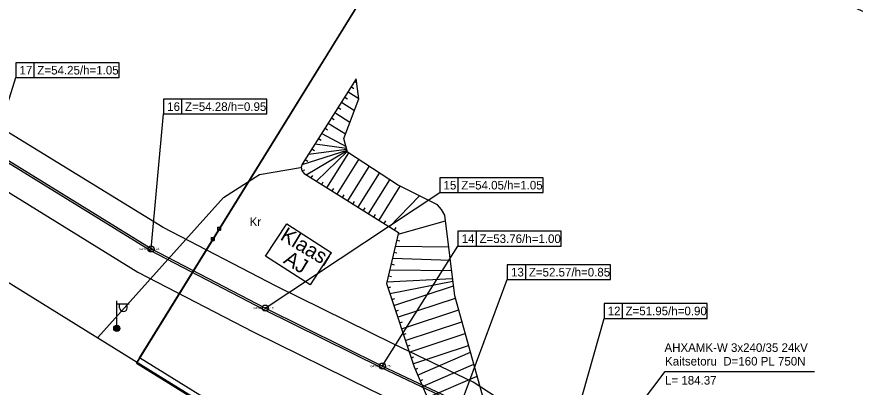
# Model space of a CAD drawing. Extents: x 641649 to 642337, y 6457370 to 6457727.
# Drawn here: x 641767.7 to 641835.9, y 6457617.7 to 6457647.9 of the extents above; entities that cross this region are included whole.
import ezdxf

# ---------------------------------------------------------------- set-up
doc = ezdxf.new("R2010")
doc.units = 0
for name, color, linetype in [('ABIJOONIS', 7, 'Continuous'), ('AED', 7, 'Continuous'), ('HOONE', 7, 'Continuous'), ('KOORDPUNKT', 7, 'Continuous'), ('KPKAABEL', 7, 'Continuous'), ('MOOTKORG-EH2000', 7, 'Continuous'), ('MOOTMPUNKT', 7, 'Continuous'), ('MOOTNR', 7, 'Continuous'), ('MOOTPIIR', 7, 'Continuous'), ('MPKAABEL', 7, 'Continuous'), ('PIIR', 7, 'Continuous'), ('POST', 7, 'Continuous'), ('RELJEEF', 7, 'Continuous'), ('TEE', 7, 'Continuous')]:
    doc.layers.add(name, color=color, linetype=linetype)

msp = doc.modelspace()

# ---------------------------------------------------------------- linework, layer by layer
at = {"layer": 'ABIJOONIS'}
for p, q in [((641769.131, 6457642.944), (641769.131, 6457644.144)), ((641781.138, 6457639.98), (641781.138, 6457641.18)), ((641803.608, 6457633.586), (641803.608, 6457634.786)), ((641805.082, 6457629.232), (641805.082, 6457630.432)), ((641809.093, 6457626.506), (641809.093, 6457627.706)), ((641816.954, 6457623.348), (641816.954, 6457624.548))]:
    msp.add_line(p, q, dxfattribs=at)
for points in [[(641765.723, 6457636.944), (641767.631, 6457642.944), (641776.031, 6457642.944), (641776.031, 6457644.144), (641767.631, 6457644.144), (641767.631, 6457642.944)], [(641778.624, 6457628.998), (641779.638, 6457639.98), (641788.038, 6457639.98), (641788.038, 6457641.18), (641779.638, 6457641.18), (641779.638, 6457639.98)], [(641787.903, 6457624.184), (641802.108, 6457633.586), (641810.508, 6457633.586), (641810.508, 6457634.786), (641802.108, 6457634.786), (641802.108, 6457633.586)], [(641797.424, 6457619.463), (641803.582, 6457629.232), (641811.982, 6457629.232), (641811.982, 6457630.432), (641803.582, 6457630.432), (641803.582, 6457629.232)], [(641803.847, 6457616.412), (641807.593, 6457626.506), (641815.993, 6457626.506), (641815.993, 6457627.706), (641807.593, 6457627.706), (641807.593, 6457626.506)], [(641812.001, 6457611.083), (641815.454, 6457623.348), (641823.854, 6457623.348), (641823.854, 6457624.548), (641815.454, 6457624.548), (641815.454, 6457623.348)], [(641813.657, 6457610.033), (641820.417, 6457619.009), (641832.561, 6457619.009)]]:
    msp.add_lwpolyline(points, dxfattribs=at)
at = {"layer": 'AED'}
for p, q in [((641784.034, 6457630.769), (641784.034, 6457630.519)), ((641784.034, 6457630.769), (641784.284, 6457630.769)), ((641784.034, 6457630.519), (641784.284, 6457630.519)), ((641784.284, 6457630.769), (641784.284, 6457630.519)), ((641783.51, 6457629.938), (641783.51, 6457629.688)), ((641783.51, 6457629.938), (641783.76, 6457629.938)), ((641783.76, 6457629.938), (641783.76, 6457629.688)), ((641783.51, 6457629.688), (641783.76, 6457629.688))]:
    msp.add_line(p, q, dxfattribs=at)
msp.add_lwpolyline([(641811.98, 6457599.007), (641791.617, 6457611.508), (641777.681, 6457620.122), (641792.578, 6457644.21)], dxfattribs=at)
at = {"layer": 'HOONE'}
msp.add_lwpolyline([(641791.56, 6457626.075), (641787.939, 6457628.399), (641789.653, 6457631.04), (641793.275, 6457628.715), (641791.56, 6457626.075)], dxfattribs=at)
at = {"layer": 'KOORDPUNKT'}
for centre, radius in [((641778.624, 6457628.998), 0.25), ((641778.624, 6457628.998), 0.025), ((641778.624, 6457628.998), 0.0221), ((641778.624, 6457628.998), 0.0191), ((641778.624, 6457628.998), 0.0161), ((641778.624, 6457628.998), 0.0132), ((641778.624, 6457628.998), 0.0102), ((641778.624, 6457628.998), 0.00726), ((641778.624, 6457628.998), 0.0043), ((641787.903, 6457624.184), 0.25), ((641787.903, 6457624.184), 0.025), ((641787.903, 6457624.184), 0.0221), ((641787.903, 6457624.184), 0.0191), ((641787.903, 6457624.184), 0.0161), ((641787.903, 6457624.184), 0.0132), ((641787.903, 6457624.184), 0.0102), ((641787.903, 6457624.184), 0.00726), ((641787.903, 6457624.184), 0.0043), ((641797.424, 6457619.463), 0.25), ((641797.424, 6457619.463), 0.025), ((641797.424, 6457619.463), 0.0221), ((641797.424, 6457619.463), 0.0191), ((641797.424, 6457619.463), 0.0161), ((641797.424, 6457619.463), 0.0132), ((641797.424, 6457619.463), 0.0102), ((641797.424, 6457619.463), 0.00726), ((641797.424, 6457619.463), 0.0043)]:
    msp.add_circle(centre, radius, dxfattribs=at)
at = {"layer": 'KPKAABEL'}
for points in [[(641873.359, 6457574.881), (641869.948, 6457577.209), (641864.506, 6457579.975), (641859.484, 6457581.602), (641853.131, 6457584.41), (641843.298, 6457590.568), (641830.704, 6457599.022), (641822.844, 6457604.025), (641811.916, 6457610.951), (641803.77, 6457616.274), (641797.356, 6457619.322), (641787.832, 6457624.044), (641778.546, 6457628.861), (641765.64, 6457636.81)], [(641877.592, 6457576.392), (641876.644, 6457574.601), (641875.903, 6457574.08), (641874.965, 6457573.974), (641870.028, 6457577.345), (641864.566, 6457580.121), (641859.54, 6457581.749), (641853.204, 6457584.549), (641843.384, 6457590.7), (641830.789, 6457599.154), (641822.928, 6457604.157), (641812.001, 6457611.083), (641803.847, 6457616.412), (641797.424, 6457619.463), (641787.903, 6457624.184), (641778.624, 6457628.998), (641765.723, 6457636.944)]]:
    msp.add_lwpolyline(points, dxfattribs=at)
at = {"layer": 'MOOTMPUNKT'}
for centre in [(641778.624, 6457628.998), (641787.903, 6457624.184), (641797.424, 6457619.463)]:
    msp.add_circle(centre, 0.025, dxfattribs=at)
at = {"layer": 'MOOTPIIR'}
for points in [[(641844.472, 6457592.378), (641831.884, 6457600.828), (641824, 6457605.845), (641813.083, 6457612.765), (641804.828, 6457618.16), (641798.298, 6457621.262), (641788.808, 6457625.968), (641779.61, 6457630.739), (641766.773, 6457638.645)], [(641764.589, 6457635.108), (641777.56, 6457627.119), (641786.927, 6457622.26), (641796.482, 6457617.522), (641802.79, 6457614.526), (641810.833, 6457609.269), (641821.772, 6457602.336), (641829.609, 6457597.348), (641842.21, 6457588.89)]]:
    msp.add_lwpolyline(points, dxfattribs=at)
at = {"layer": 'MPKAABEL'}
for points in [[(641873.359, 6457574.881), (641869.948, 6457577.209), (641864.506, 6457579.975), (641859.484, 6457581.602), (641853.131, 6457584.41), (641843.298, 6457590.568), (641830.704, 6457599.022), (641822.844, 6457604.025), (641811.916, 6457610.951), (641803.77, 6457616.274), (641797.356, 6457619.322), (641787.832, 6457624.044), (641778.546, 6457628.861), (641765.64, 6457636.81)], [(641877.592, 6457576.392), (641876.644, 6457574.601), (641875.903, 6457574.08), (641874.965, 6457573.974), (641870.028, 6457577.345), (641864.566, 6457580.121), (641859.54, 6457581.749), (641853.204, 6457584.549), (641843.384, 6457590.7), (641830.789, 6457599.154), (641822.928, 6457604.157), (641812.001, 6457611.083), (641803.847, 6457616.412), (641797.424, 6457619.463), (641787.903, 6457624.184), (641778.624, 6457628.998), (641765.723, 6457636.944)]]:
    msp.add_lwpolyline(points, dxfattribs=at)
at = {"layer": 'PIIR'}
msp.add_lwpolyline([(641649.31, 6457520.03), (641663.44, 6457540.18), (641670.02, 6457549.58), (641689.99, 6457604.4), (641657.77, 6457612.9), (641701.89, 6457709.56), (641740.69, 6457692.03), (641802.91, 6457663.79), (641804.25, 6457663.12), (641777.44, 6457619.71), (641843.02, 6457579.09), (641847.44, 6457582.99), (641874.2, 6457560.75), (641856.6, 6457533.18), (641813.22, 6457461.93), (641807.71, 6457460.65), (641794.25, 6457469.04), (641785.87, 6457467.11), (641778.8, 6457455.84), (641764.23, 6457464.96), (641751.19, 6457473.31), (641744.24, 6457462.13)], close=True, dxfattribs=at)
msp.add_lwpolyline([(642012.45, 6457381.39), (641969.43, 6457405.55), (641972.34, 6457410.31), (641994.99, 6457447.44), (641974.06, 6457478.87), (641950.15, 6457498.54), (641880.13, 6457556.14), (641874.2, 6457560.75), (641847.44, 6457582.99), (641843.02, 6457579.09), (641777.44, 6457619.71), (641804.25, 6457663.12), (641802.91, 6457663.79), (641822.19, 6457699.69), (641827.72, 6457692.77), (641828.32, 6457677.63), (641828.9, 6457662.96), (641829.35, 6457651.57), (641877.42, 6457630), (641889.49, 6457648.53), (641890.12, 6457649.49), (641895.91, 6457658.35), (641985.49, 6457600.2), (641999.14, 6457620.21)], dxfattribs=at)
at = {"layer": 'POST'}
for p, q in [((641775.841, 6457622.779), (641775.841, 6457624.779)), ((641775.841, 6457624.529), (641776.841, 6457624.529)), ((641776.068, 6457624.208), (641776.068, 6457624.529)), ((641776.681, 6457624.208), (641776.681, 6457624.529)), ((641775.841, 6457622.529), (641775.841, 6457622.529))]:
    msp.add_line(p, q, dxfattribs=at)
for radius in [0.25, 0.225, 0.2, 0.175, 0.15, 0.125, 0.1, 0.075, 0.05, 0.025]:
    msp.add_circle((641775.841, 6457622.529), radius, dxfattribs=at)
msp.add_arc((641776.374, 6457624.208), 0.306, 180, 0, dxfattribs=at)
at = {"layer": 'RELJEEF'}
for p, q in [((641794.911, 6457642.2), (641795.122, 6457642.066)), ((641795.178, 6457642.622), (641795.351, 6457642.513)), ((641794.376, 6457641.355), (641794.587, 6457641.221)), ((641794.643, 6457641.777), (641795.507, 6457641.231)), ((641794.108, 6457640.933), (641795.155, 6457640.27)), ((641793.573, 6457640.088), (641794.798, 6457639.312)), ((641793.841, 6457640.51), (641794.052, 6457640.376)), ((641793.306, 6457639.665), (641793.517, 6457639.531)), ((641792.771, 6457638.82), (641792.982, 6457638.687)), ((641793.038, 6457639.243), (641794.441, 6457638.355)), ((641792.236, 6457637.975), (641792.447, 6457637.842)), ((641792.503, 6457638.398), (641794.482, 6457637.341)), ((641791.969, 6457637.553), (641794.521, 6457637.194)), ((641790.903, 6457635.861), (641794.568, 6457637.022)), ((641791.225, 6457635.038), (641794.571, 6457637.01)), ((641791.434, 6457636.708), (641794.524, 6457637.119)), ((641791.701, 6457637.131), (641791.912, 6457636.997)), ((641792.073, 6457634.508), (641794.587, 6457636.95)), ((641792.921, 6457633.978), (641794.694, 6457636.814)), ((641791.166, 6457636.286), (641791.377, 6457636.152)), ((641793.769, 6457633.448), (641795.53, 6457636.266)), ((641790.872, 6457635.379), (641791.118, 6457635.422)), ((641794.616, 6457632.918), (641796.367, 6457635.717)), ((641791.649, 6457634.773), (641791.781, 6457634.985)), ((641795.464, 6457632.387), (641797.203, 6457635.168)), ((641796.312, 6457631.857), (641798.039, 6457634.619)), ((641792.497, 6457634.243), (641792.629, 6457634.455)), ((641793.345, 6457633.713), (641793.477, 6457633.925)), ((641797.16, 6457631.327), (641798.892, 6457634.096)), ((641794.193, 6457633.183), (641794.325, 6457633.395)), ((641798.008, 6457630.797), (641800.462, 6457633.312)), ((641795.04, 6457632.653), (641795.173, 6457632.864)), ((641795.888, 6457632.122), (641796.021, 6457632.334)), ((641796.736, 6457631.592), (641796.869, 6457631.804)), ((641797.584, 6457631.062), (641797.717, 6457631.274)), ((641798.712, 6457630.207), (641802.564, 6457631.272)), ((641798.432, 6457630.532), (641798.565, 6457630.744)), ((641798.486, 6457629.233), (641802.826, 6457629.158)), ((641798.599, 6457629.72), (641798.842, 6457629.664)), ((641798.373, 6457628.746), (641798.617, 6457628.689)), ((641798.148, 6457627.772), (641798.391, 6457627.715)), ((641798.26, 6457628.259), (641802.961, 6457628.075)), ((641798.035, 6457627.284), (641803.065, 6457627.232)), ((641797.809, 6457626.31), (641803.145, 6457626.584)), ((641797.922, 6457626.797), (641798.166, 6457626.741)), ((641798.052, 6457625.357), (641803.17, 6457626.387)), ((641797.896, 6457625.832), (641798.134, 6457625.91)), ((641798.364, 6457624.407), (641803.218, 6457626)), ((641798.208, 6457624.882), (641798.445, 6457624.96)), ((641798.676, 6457623.457), (641803.37, 6457624.997)), ((641798.52, 6457623.932), (641798.757, 6457624.01)), ((641798.987, 6457622.507), (641803.639, 6457624.033)), ((641798.831, 6457622.982), (641799.069, 6457623.06)), ((641799.299, 6457621.556), (641803.907, 6457623.068)), ((641799.143, 6457622.031), (641799.381, 6457622.109)), ((641799.611, 6457620.606), (641804.176, 6457622.104)), ((641799.455, 6457621.081), (641799.692, 6457621.159)), ((641799.923, 6457619.656), (641804.445, 6457621.14)), ((641799.767, 6457620.131), (641800.004, 6457620.209)), ((641800.297, 6457618.73), (641804.598, 6457620.588)), ((641800.693, 6457617.811), (641804.869, 6457619.615)), ((641800.098, 6457619.189), (641800.328, 6457619.288)), ((641800.495, 6457618.27), (641800.724, 6457618.37)), ((641801.09, 6457616.893), (641805.14, 6457618.643))]:
    msp.add_line(p, q, dxfattribs=at)
for points in [[(641795.312, 6457642.834), (641790.912, 6457635.885), (641790.825, 6457635.652), (641790.876, 6457635.357), (641791.072, 6457635.134), (641798.742, 6457630.338), (641797.78, 6457626.185), (641800.005, 6457619.405), (641803.307, 6457611.76), (641808.178, 6457606.142), (641816.159, 6457601.169), (641827.349, 6457594.18), (641837.282, 6457587.508), (641843.473, 6457581.269)], [(641876.516, 6457562.459), (641876.501, 6457562.578), (641876.349, 6457567.602), (641874.014, 6457571.37), (641863.609, 6457579.169), (641850.278, 6457585.331), (641839.01, 6457591.935), (641828.968, 6457597.26), (641824.545, 6457600.629), (641813.649, 6457606.996), (641806.523, 6457613.68), (641803.32, 6457625.178), (641802.506, 6457631.739), (641802.254, 6457632.208), (641801.925, 6457632.581), (641798.662, 6457634.211), (641794.608, 6457636.871), (641794.306, 6457637.994), (641795.509, 6457641.216), (641795.312, 6457642.834)]]:
    msp.add_lwpolyline(points, dxfattribs=at)
at = {"layer": 'TEE'}
for points in [[(641774.31, 6457621.798), (641784.516, 6457633.189), (641787.438, 6457635.046), (641790.784, 6457635.63)], [(641766.873, 6457626.361), (641779.154, 6457618.761), (641798.136, 6457606.978), (641798.371, 6457607.46), (641799.263, 6457606.907), (641798.956, 6457606.462), (641810.23, 6457599.4), (641843.02, 6457579.09)]]:
    msp.add_lwpolyline(points, dxfattribs=at)

# ---------------------------------------------------------------- texts
at = {"layer": 'ABIJOONIS'}
for s, p in [('17', (641767.931, 6457643.194)), ('Z=54.25/h=1.05', (641769.381, 6457643.194)), ('16', (641779.938, 6457640.23)), ('Z=54.28/h=0.95', (641781.388, 6457640.23)), ('15', (641802.408, 6457633.836)), ('Z=54.05/h=1.05', (641803.858, 6457633.836)), ('14', (641803.882, 6457629.482)), ('Z=53.76/h=1.00', (641805.332, 6457629.482)), ('13', (641807.893, 6457626.756)), ('Z=52.57/h=0.85', (641809.343, 6457626.756)), ('12', (641815.754, 6457623.598)), ('Z=51.95/h=0.90', (641817.204, 6457623.598)), ('Kaitsetoru  D=160 PL 750N', (641820.417, 6457619.509)), ('L= 184.37', (641820.417, 6457617.959))]:
    msp.add_text(s, height=0.7, dxfattribs=at).set_placement(p)
at = {"layer": 'HOONE'}
for s, p in [('Klaasi ', (641789.05, 6457629.806)), ('AJ', (641789.313, 6457627.894))]:
    msp.add_text(s, height=1.2, rotation=328.83343, dxfattribs=at).set_placement(p)
at = {"layer": 'KPKAABEL'}
msp.add_text('AHXAMK-W 3x240/35 24kV', height=0.7, dxfattribs=at).set_placement((641820.371, 6457620.616))
at = {"layer": 'MOOTKORG-EH2000'}
for s, p in [(' 55.23', (641778.624, 6457628.91)), (' 55.10', (641787.903, 6457624.096)), (' 54.76', (641797.424, 6457619.376))]:
    msp.add_text(s, height=0.175, dxfattribs=at).set_placement(p)
at = {"layer": 'MOOTNR'}
for s, p in [('GPS0012 ', (641777.679, 6457628.91)), ('GPS0013 ', (641786.958, 6457624.096)), ('GPS0014 ', (641796.462, 6457619.376))]:
    msp.add_text(s, height=0.175, dxfattribs=at).set_placement(p)
at = {"layer": 'TEE'}
msp.add_text('Kr', height=0.7, dxfattribs=at).set_placement((641786.64, 6457630.859))

doc.saveas('drawing.dxf')
